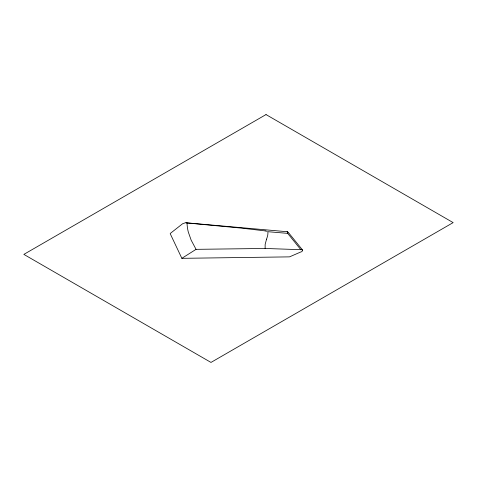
<?xml version="1.0" encoding="UTF-8"?>
<svg xmlns="http://www.w3.org/2000/svg" width="477" height="477" viewBox="0 0 477 477"><rect width="100%" height="100%" fill="white"/><g stroke="black" fill="none" stroke-linecap="round" stroke-linejoin="round"><path stroke-width="0.72" d="M266.81 238.482L267.621 235.745A42.847 24.738 0 0 0 267.883 231.703L287.685 233.36L300.85 249.692C303.634 249.304 302.597 251.868 300.48 252.112L289.777 256.763A2.272 1.312 0 0 1 289.271 256.876L181.856 258.331L170.253 233.76A1.938 1.121 0 0 1 170.301 233.432L182.584 223.761L185.511 222.735L287.249 231.733A0.787 0.453 0 0 1 287.619 231.876L287.685 233.36A8.443 4.877 0 0 0 287.893 233.068L288.096 232.15L302.68 250.163M266.393 239.704L265.146 244.462L265.123 248.463L300.85 249.692M266.416 239.645L266.691 238.846M181.856 258.331L196.053 249.34L265.123 248.463M186 222.747A2.844 1.64 0 0 1 186.996 222.962L241.058 228.078L265.134 230.892M265.164 230.898L267.156 231.321M196.053 249.34L191.164 240.164L188.296 232.019A131.133 75.706 0 0 1 187.205 225.746L186.996 222.956M287.088 231.715A1.342 0.775 0 0 1 287.679 231.852M266.017 114.575L23.85 254.39L210.983 362.425L453.15 222.61L266.017 114.575"/></g></svg>
